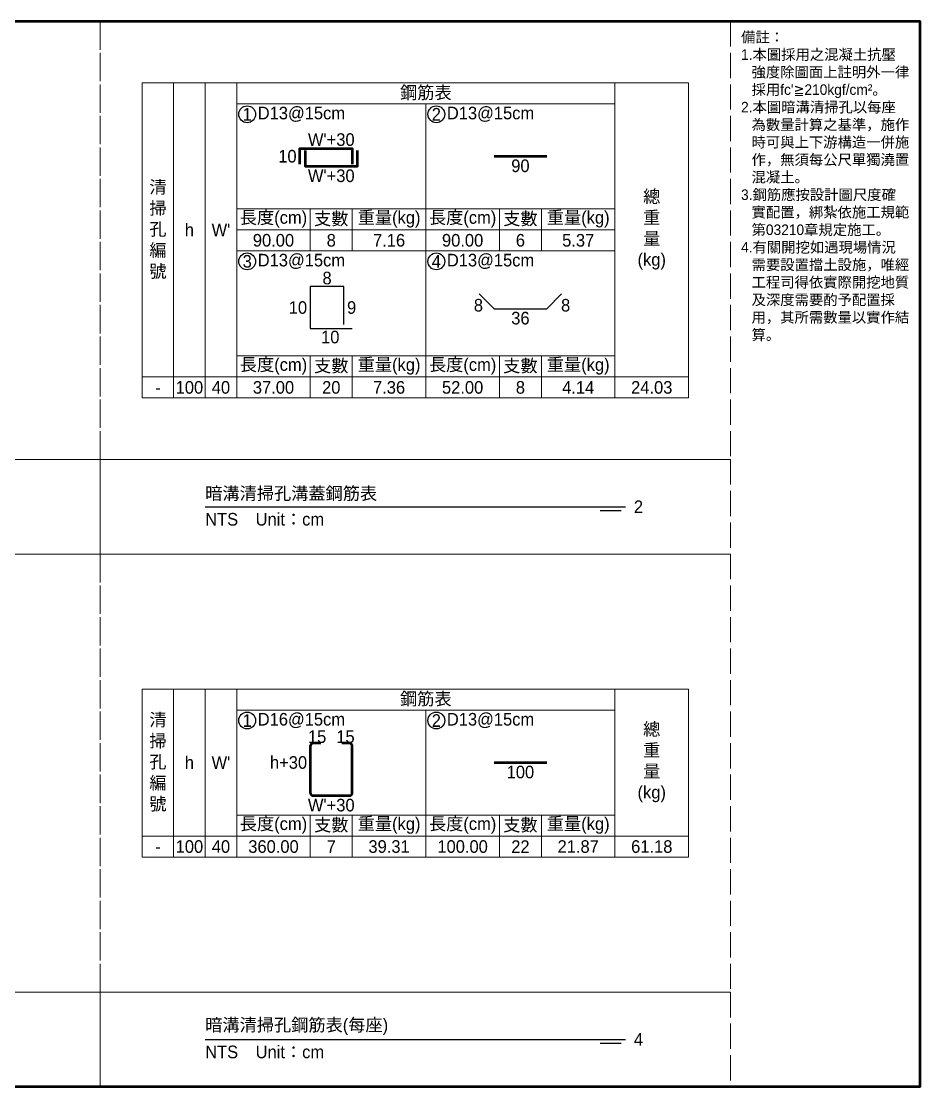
# Model space of a CAD drawing. Extents: x -7340 to 3675, y -3342 to 777.
# Drawn here: x -428 to 0, y -2021 to -1514 of the extents above; entities that cross this region are included whole.
import ezdxf

# ---------------------------------------------------------------- set-up
doc = ezdxf.new("R2010")
doc.units = 0
doc.header["$MEASUREMENT"] = 0
doc.linetypes.add('ACAD_ISO02W100', pattern=[15, 12, -3])
for name, color, linetype, lineweight in [('一、1.基本-圖框', 7, 'Continuous', 20), ('一、3.基本-變更', 1, 'Continuous', 50), ('二、5.繪圖-鋼筋', 60, 'Continuous', 50)]:
    doc.layers.add(name, color=color, linetype=linetype, lineweight=lineweight)
doc.layers.add('一、4.基本-隱藏', color=9, linetype='ACAD_ISO02W100', lineweight=20, plot=False)
doc.layers.add('三、1.文字-說明文字', color=2, linetype='Continuous')
doc.layers.add('三、3.文字-註解文字', color=2, linetype='Continuous')
doc.styles.add('次圖名(詳圖)', font='MS PGothic.ttf', dxfattribs={"height": 6})
doc.styles.add('註解文字(詳圖)', font='MS PGothic.ttf', dxfattribs={"height": 5})

msp = doc.modelspace()

# ---------------------------------------------------------------- linework, layer by layer
at = {"layer": '一、1.基本-圖框'}
for points in [[(-370, -1683.25), (-355, -1683.25), (-355, -1543.25), (-370, -1543.25)], [(-355, -1683.25), (-340, -1683.25), (-340, -1543.25), (-355, -1543.25)], [(-340, -1683.25), (-325, -1683.25), (-325, -1543.25), (-340, -1543.25)], [(-325, -1553.25), (-145, -1553.25), (-145, -1543.25), (-325, -1543.25)], [(-110, -1683.25), (-145, -1683.25), (-145, -1543.25), (-110, -1543.25)], [(-325, -1553.25), (-235, -1553.25), (-235, -1603.25), (-325, -1603.25)], [(-235, -1553.25), (-145, -1553.25), (-145, -1603.25), (-235, -1603.25)], [(-325, -1603.25), (-290, -1603.25), (-290, -1613.25), (-325, -1613.25)], [(-290, -1603.25), (-270, -1603.25), (-270, -1613.25), (-290, -1613.25)], [(-270, -1603.25), (-235, -1603.25), (-235, -1613.25), (-270, -1613.25)], [(-235, -1603.25), (-200, -1603.25), (-200, -1613.25), (-235, -1613.25)], [(-200, -1603.25), (-180, -1603.25), (-180, -1613.25), (-200, -1613.25)], [(-180, -1603.25), (-145, -1603.25), (-145, -1613.25), (-180, -1613.25)], [(-325, -1613.25), (-290, -1613.25), (-290, -1623.25), (-325, -1623.25)], [(-290, -1613.25), (-270, -1613.25), (-270, -1623.25), (-290, -1623.25)], [(-270, -1613.25), (-235, -1613.25), (-235, -1623.25), (-270, -1623.25)], [(-235, -1613.25), (-200, -1613.25), (-200, -1623.25), (-235, -1623.25)], [(-200, -1613.25), (-180, -1613.25), (-180, -1623.25), (-200, -1623.25)], [(-180, -1613.25), (-145, -1613.25), (-145, -1623.25), (-180, -1623.25)], [(-325, -1623.25), (-235, -1623.25), (-235, -1673.25), (-325, -1673.25)], [(-235, -1623.25), (-145, -1623.25), (-145, -1673.25), (-235, -1673.25)], [(-325, -1673.25), (-290, -1673.25), (-290, -1683.25), (-325, -1683.25)], [(-290, -1673.25), (-270, -1673.25), (-270, -1683.25), (-290, -1683.25)], [(-270, -1673.25), (-235, -1673.25), (-235, -1683.25), (-270, -1683.25)], [(-235, -1673.25), (-200, -1673.25), (-200, -1683.25), (-235, -1683.25)], [(-200, -1673.25), (-180, -1673.25), (-180, -1683.25), (-200, -1683.25)], [(-180, -1673.25), (-145, -1673.25), (-145, -1683.25), (-180, -1683.25)], [(-370, -1683.25), (-355, -1683.25), (-355, -1693.25), (-370, -1693.25)], [(-355, -1683.25), (-340, -1683.25), (-340, -1693.25), (-355, -1693.25)], [(-340, -1683.25), (-325, -1683.25), (-325, -1693.25), (-340, -1693.25)], [(-325, -1683.25), (-290, -1683.25), (-290, -1693.25), (-325, -1693.25)], [(-290, -1683.25), (-270, -1683.25), (-270, -1693.25), (-290, -1693.25)], [(-270, -1683.25), (-235, -1683.25), (-235, -1693.25), (-270, -1693.25)], [(-235, -1683.25), (-200, -1683.25), (-200, -1693.25), (-235, -1693.25)], [(-200, -1683.25), (-180, -1683.25), (-180, -1693.25), (-200, -1693.25)], [(-180, -1683.25), (-145, -1683.25), (-145, -1693.25), (-180, -1693.25)], [(-145, -1683.25), (-110, -1683.25), (-110, -1693.25), (-145, -1693.25)], [(-370, -1901.75), (-355, -1901.75), (-355, -1831.75), (-370, -1831.75)], [(-355, -1901.75), (-340, -1901.75), (-340, -1831.75), (-355, -1831.75)], [(-340, -1901.75), (-325, -1901.75), (-325, -1831.75), (-340, -1831.75)], [(-325, -1841.75), (-145, -1841.75), (-145, -1831.75), (-325, -1831.75)], [(-110, -1901.75), (-145, -1901.75), (-145, -1831.75), (-110, -1831.75)], [(-325, -1841.75), (-235, -1841.75), (-235, -1891.75), (-325, -1891.75)], [(-235, -1841.75), (-145, -1841.75), (-145, -1891.75), (-235, -1891.75)], [(-325, -1891.75), (-290, -1891.75), (-290, -1901.75), (-325, -1901.75)], [(-290, -1891.75), (-270, -1891.75), (-270, -1901.75), (-290, -1901.75)], [(-270, -1891.75), (-235, -1891.75), (-235, -1901.75), (-270, -1901.75)], [(-235, -1891.75), (-200, -1891.75), (-200, -1901.75), (-235, -1901.75)], [(-200, -1891.75), (-180, -1891.75), (-180, -1901.75), (-200, -1901.75)], [(-180, -1891.75), (-145, -1891.75), (-145, -1901.75), (-180, -1901.75)], [(-370, -1901.75), (-355, -1901.75), (-355, -1911.75), (-370, -1911.75)], [(-355, -1901.75), (-340, -1901.75), (-340, -1911.75), (-355, -1911.75)], [(-340, -1901.75), (-325, -1901.75), (-325, -1911.75), (-340, -1911.75)], [(-325, -1901.75), (-290, -1901.75), (-290, -1911.75), (-325, -1911.75)], [(-290, -1901.75), (-270, -1901.75), (-270, -1911.75), (-290, -1911.75)], [(-270, -1901.75), (-235, -1901.75), (-235, -1911.75), (-270, -1911.75)], [(-235, -1901.75), (-200, -1901.75), (-200, -1911.75), (-235, -1911.75)], [(-200, -1901.75), (-180, -1901.75), (-180, -1911.75), (-200, -1911.75)], [(-180, -1901.75), (-145, -1901.75), (-145, -1911.75), (-180, -1911.75)], [(-145, -1901.75), (-110, -1901.75), (-110, -1911.75), (-145, -1911.75)]]:
    msp.add_lwpolyline(points, close=True, dxfattribs=at)
at = {"layer": '一、3.基本-變更'}
msp.add_lwpolyline([(-3420, -1514), (0, -1514), (0, -2021), (-3420, -2021)], close=True, dxfattribs=at)
at = {"layer": '一、4.基本-隱藏'}
for points in [[(-780, -1514), (0, -1514), (0, -2021), (-780, -2021)], [(-780, -1514), (-390, -1514), (-390, -1722.5), (-780, -1722.5)], [(-390, -1514), (-90, -1514), (-90, -1722.5), (-390, -1722.5)], [(-780, -1722.5), (-390, -1722.5), (-390, -1767.5), (-780, -1767.5)], [(-390, -1722.5), (-90, -1722.5), (-90, -1767.5), (-390, -1767.5)], [(-780, -1767.5), (-390, -1767.5), (-390, -1976), (-780, -1976)], [(-390, -1767.5), (-90, -1767.5), (-90, -1976), (-390, -1976)], [(-780, -1976), (-390, -1976), (-390, -2021), (-780, -2021)], [(-390, -1976), (-90, -1976), (-90, -2021), (-390, -2021)]]:
    msp.add_lwpolyline(points, close=True, dxfattribs=at)
msp.add_lwpolyline([(-780, -2021), (0, -2021)], dxfattribs=at)
at = {"layer": '三、3.文字-註解文字'}
for points in [[(-274, -1658.25), (-274, -1640.25), (-290, -1640.25), (-290, -1660.25), (-270, -1660.25)], [(-209.571, -1643.679), (-202.5, -1650.75), (-177.5, -1650.75), (-170.429, -1643.679)], [(-340, -1745), (-140, -1745)], [(-142, -1747), (-152, -1747)], [(-340, -1998.5), (-140, -1998.5)], [(-142, -2000.5), (-152, -2000.5)]]:
    msp.add_lwpolyline(points, dxfattribs=at)
for centre in [(-320, -1558.25), (-230, -1558.25), (-320, -1628.25), (-230, -1628.25), (-320, -1846.75), (-230, -1846.75)]:
    msp.add_circle(centre, 4, dxfattribs=at)
at = {"layer": '二、5.繪圖-鋼筋'}
for points in [[(-295, -1582), (-295, -1574.5), (-270, -1574.5), (-270, -1582)], [(-292.5, -1575.5), (-292.5, -1583), (-267.5, -1583), (-267.5, -1575.5)], [(-202.5, -1578.25), (-177.5, -1578.25)], [(-202.5, -1866.75), (-177.5, -1866.75)]]:
    msp.add_lwpolyline(points, dxfattribs=at)
msp.add_lwpolyline([(-285, -1857.5), (-288.5, -1857.5, 0.4142136), (-290, -1859), (-290, -1881, 0.4142136), (-288.5, -1882.5), (-271.5, -1882.5, 0.4142136), (-270, -1881), (-270, -1859, 0.4142136), (-271.5, -1857.5), (-275, -1857.5)], format="xyb", dxfattribs=at)

# ---------------------------------------------------------------- texts
at = {"layer": '一、1.基本-圖框', "char_height": 6, "attachment_point": 5, "style": '註解文字(詳圖)'}
for s, width, insert in [('{\\fMS PGothic|b0|i0|c128|p34;鋼筋表}', 94.24964, (-235, -1548.25)), ('清掃孔{\\fMS PGothic|b0|i0|c128|p34;編號}', 12.98354, (-362.5, -1613.25)), ('{\\fMS PGothic|b0|i0|c128|p34;總重量(kg)}', 6, (-127.5, -1613.25)), ('{\\fMS PGothic|b0|i0|c128|p34;長度(cm)}', 35.02324, (-307.5, -1608.25)), ('{\\fMS PGothic|b0|i0|c128|p34;支數}', 19.27354, (-280, -1608.25)), ('{\\fMS PGothic|b0|i0|c128|p34;重量(kg)}', 30.27214, (-252.5, -1608.25)), ('{\\fMS PGothic|b0|i0|c128|p34;長度(cm)}', 35.02324, (-217.5, -1608.25)), ('{\\fMS PGothic|b0|i0|c128|p34;支數}', 19.27354, (-190, -1608.25)), ('{\\fMS PGothic|b0|i0|c128|p34;重量(kg)}', 30.27214, (-162.5, -1608.25)), ('{\\fMS PGothic|b0|i0|c128|p34;h}', 12.98354, (-347.5, -1613.25)), ("W'", 22.32258, (-332.5, -1613.25)), ('{\\fMS PGothic|b0|i0|c128|p34;長度(cm)}', 35.02324, (-307.5, -1678.25)), ('{\\fMS PGothic|b0|i0|c128|p34;支數}', 19.27354, (-280, -1678.25)), ('{\\fMS PGothic|b0|i0|c128|p34;重量(kg)}', 30.27214, (-252.5, -1678.25)), ('{\\fMS PGothic|b0|i0|c128|p34;長度(cm)}', 35.02324, (-217.5, -1678.25)), ('{\\fMS PGothic|b0|i0|c128|p34;支數}', 19.27354, (-190, -1678.25)), ('{\\fMS PGothic|b0|i0|c128|p34;重量(kg)}', 30.27214, (-162.5, -1678.25)), ('{\\fMS PGothic|b0|i0|c128|p34;鋼筋表}', 94.24964, (-235, -1836.75)), ('清掃孔{\\fMS PGothic|b0|i0|c128|p34;編號}', 12.98354, (-362.5, -1866.75)), ('{\\fMS PGothic|b0|i0|c128|p34;總重量(kg)}', 6, (-127.5, -1866.75)), ('{\\fMS PGothic|b0|i0|c128|p34;h}', 12.98354, (-347.5, -1866.75)), ("W'", 22.32258, (-332.5, -1866.75)), ('{\\fMS PGothic|b0|i0|c128|p34;長度(cm)}', 35.02324, (-307.5, -1896.75)), ('{\\fMS PGothic|b0|i0|c128|p34;支數}', 19.27354, (-280, -1896.75)), ('{\\fMS PGothic|b0|i0|c128|p34;重量(kg)}', 30.27214, (-252.5, -1896.75)), ('{\\fMS PGothic|b0|i0|c128|p34;長度(cm)}', 35.02324, (-217.5, -1896.75)), ('{\\fMS PGothic|b0|i0|c128|p34;支數}', 19.27354, (-190, -1896.75)), ('{\\fMS PGothic|b0|i0|c128|p34;重量(kg)}', 30.27214, (-162.5, -1896.75))]:
    msp.add_mtext_dynamic_manual_height_columns(s, width=width, gutter_width=30, heights=[0], dxfattribs=dict(at, insert=insert))
at = {"layer": '三、1.文字-說明文字', "insert": (-85, -1519), "char_height": 5, "attachment_point": 1, "style": '註解文字(詳圖)'}
msp.add_mtext_dynamic_manual_height_columns("{\\fMS PGothic|b0|i0|c128|p34;備註：\\P\\pi-5,l5;1.本圖採用之混凝土抗壓強度除圖面上註明外一律採用fc'≧210kgf/cm²。\\P2.本圖暗溝清掃孔以每座為數量計算之基準，施作時可與上下游構造一併施作，無須每公尺單獨澆置混凝土。\\P3.鋼筋應按設計圖尺度確實配置，綁紮依施工規範第03210章規定施工。\\P4.有關開挖如遇現場情況需要設置擋土設施，唯經工程司得依實際開挖地質及深度需要酌予配置採用，其所需數量以實作結算。}", width=80, gutter_width=30, heights=[0], dxfattribs=at)
at = {"layer": '三、3.文字-註解文字', "char_height": 6}
for s, width, gutter_width, insert, attachment_point, style in [('1', 8.38231, 30, (-320, -1558.25), 5, '註解文字(詳圖)'), ('D13@15cm', 6.06582, 30, (-315, -1558.25), 4, '註解文字(詳圖)'), ('2', 8.38231, 30, (-230, -1558.25), 5, '註解文字(詳圖)'), ('{\\fMS PGothic|b0|i0|c128|p34;D1}3{\\fMS PGothic|b0|i0|c128|p34;@}1{\\fMS PGothic|b0|i0|c128|p34;5cm}', 6.06582, 30, (-225, -1558.25), 4, '註解文字(詳圖)'), ('90.00', 9.06048, 30, (-307.5, -1618.25), 5, '註解文字(詳圖)'), ('8', 9.06048, 30, (-280, -1618.25), 5, '註解文字(詳圖)'), ('7.16', 9.06048, 30, (-252.5, -1618.25), 5, '註解文字(詳圖)'), ('90.00', 9.06048, 30, (-217.5, -1618.25), 5, '註解文字(詳圖)'), ('6', 9.06048, 30, (-190, -1618.25), 5, '註解文字(詳圖)'), ('5.37', 9.06048, 30, (-162.5, -1618.25), 5, '註解文字(詳圖)'), ('3', 8.38231, 30, (-320, -1628.25), 5, '註解文字(詳圖)'), ('D13@15cm', 6.06582, 30, (-315, -1628.25), 4, '註解文字(詳圖)'), ('4', 8.38231, 30, (-230, -1628.25), 5, '註解文字(詳圖)'), ('D13@15cm', 6.06582, 30, (-225, -1628.25), 4, '註解文字(詳圖)'), ('100', 9.06048, 30, (-347.5, -1688.25), 5, '註解文字(詳圖)'), ('40', 9.06048, 30, (-332.5, -1688.25), 5, '註解文字(詳圖)'), ('37.00', 9.06048, 30, (-307.5, -1688.25), 5, '註解文字(詳圖)'), ('20', 9.06048, 30, (-280, -1688.25), 5, '註解文字(詳圖)'), ('7.36', 9.06048, 30, (-252.5, -1688.25), 5, '註解文字(詳圖)'), ('52.00', 9.06048, 30, (-217.5, -1688.25), 5, '註解文字(詳圖)'), ('8', 9.06048, 30, (-190, -1688.25), 5, '註解文字(詳圖)'), ('4.14', 9.06048, 30, (-162.5, -1688.25), 5, '註解文字(詳圖)'), ('24.03', 9.06048, 30, (-127.5, -1688.25), 5, '註解文字(詳圖)'), ('-', 9.06048, 30, (-362.5, -1688.25), 5, '註解文字(詳圖)'), ('{\\fMS PGothic|b0|i0|c128|p34;暗溝清掃孔}溝蓋{\\fMS PGothic|b0|i0|c128|p34;鋼筋表}', 134.12151, 15, (-340, -1739), 4, '次圖名(詳圖)'), ('2', 3, 15, (-136, -1745), 4, '次圖名(詳圖)'), ('NTS{\\fMS PGothic|b0|i0|c128|p34;^IUnit：cm}', 136.03259, 15, (-340, -1751), 4, '次圖名(詳圖)'), ('1', 8.38231, 30, (-320, -1846.75), 5, '註解文字(詳圖)'), ('{\\fMS PGothic|b0|i0|c128|p34;D1}6{\\fMS PGothic|b0|i0|c128|p34;@15cm}', 6.06582, 30, (-315, -1846.75), 4, '註解文字(詳圖)'), ('2', 8.38231, 30, (-230, -1846.75), 5, '註解文字(詳圖)'), ('{\\fMS PGothic|b0|i0|c128|p34;D1}3{\\fMS PGothic|b0|i0|c128|p34;@}1{\\fMS PGothic|b0|i0|c128|p34;5cm}', 6.06582, 30, (-225, -1846.75), 4, '註解文字(詳圖)'), ('100', 9.06048, 30, (-347.5, -1906.75), 5, '註解文字(詳圖)'), ('40', 9.06048, 30, (-332.5, -1906.75), 5, '註解文字(詳圖)'), ('360.00', 9.06048, 30, (-307.5, -1906.75), 5, '註解文字(詳圖)'), ('7', 9.06048, 30, (-280, -1906.75), 5, '註解文字(詳圖)'), ('39.31', 9.06048, 30, (-252.5, -1906.75), 5, '註解文字(詳圖)'), ('{\\fMS PGothic|b0|i0|c128|p34;100}.00', 9.06048, 30, (-217.5, -1906.75), 5, '註解文字(詳圖)'), ('22', 9.06048, 30, (-190, -1906.75), 5, '註解文字(詳圖)'), ('21.87', 9.06048, 30, (-162.5, -1906.75), 5, '註解文字(詳圖)'), ('61.18', 9.06048, 30, (-127.5, -1906.75), 5, '註解文字(詳圖)'), ('-', 9.06048, 30, (-362.5, -1906.75), 5, '註解文字(詳圖)'), ('{\\fMS PGothic|b0|i0|c128|p34;暗溝清掃孔鋼筋表}(每座)', 134.12151, 15, (-340, -1992.5), 4, '次圖名(詳圖)'), ('4', 3, 15, (-136, -1998.5), 4, '次圖名(詳圖)'), ('NTS{\\fMS PGothic|b0|i0|c128|p34;^IUnit：cm}', 136.03259, 15, (-340, -2004.5), 4, '次圖名(詳圖)')]:
    msp.add_mtext_dynamic_manual_height_columns(s, width=width, gutter_width=gutter_width, heights=[0], dxfattribs=dict(at, insert=insert, attachment_point=attachment_point, style=style))
at = {"layer": '二、5.繪圖-鋼筋', "char_height": 6, "style": '註解文字(詳圖)'}
for s, width, insert, attachment_point in [("{\\fMS PGothic|b0|i0|c128|p34;W'}+3{\\fMS PGothic|b0|i0|c128|p34;0}", 3.56631, (-280, -1567.277), 2), ('{\\fMS PGothic|b0|i0|c128|p34;10}', 8.87231, (-296.5, -1578.25), 6), ('90', 3.56631, (-190, -1579.75), 2), ("{\\fMS PGothic|b0|i0|c128|p34;W'}+3{\\fMS PGothic|b0|i0|c128|p34;0}", 3.56631, (-280, -1584.5), 2), ('{\\fMS PGothic|b0|i0|c128|p34;8}', 3.56631, (-282, -1639.25), 8), ('{\\fMS PGothic|b0|i0|c128|p34;10}', 8.87231, (-291.5, -1650.25), 6), ('9', 8.87231, (-272.5, -1650.25), 4), ('8', 3.56631, (-209.978, -1646.106), 2), ('8', 3.56631, (-168.482, -1646.106), 2), ('36', 3.56631, (-190, -1652.25), 2), ('10', 3.56631, (-280.5, -1661.25), 2), ('15', 8.87231, (-286.75, -1857.5), 8), ('15', 8.87231, (-273.25, -1857.5), 8), ('{\\fMS PGothic|b0|i0|c128|p34;h+}3{\\fMS PGothic|b0|i0|c128|p34;0}', 8.87231, (-291.5, -1866.75), 6), ('100', 3.56631, (-190, -1868.25), 2), ("{\\fMS PGothic|b0|i0|c128|p34;W'+}3{\\fMS PGothic|b0|i0|c128|p34;0}", 3.56631, (-280, -1884), 2)]:
    msp.add_mtext_dynamic_manual_height_columns(s, width=width, gutter_width=30, heights=[0], dxfattribs=dict(at, insert=insert, attachment_point=attachment_point))

doc.saveas('drawing.dxf')
